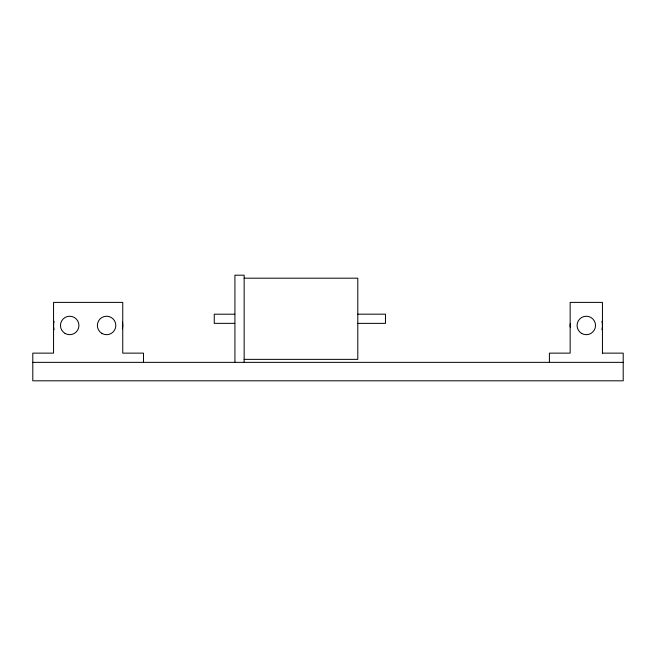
<?xml version="1.0" encoding="UTF-8"?>
<svg xmlns="http://www.w3.org/2000/svg" width="656" height="656" viewBox="0 0 656 656"><rect width="100%" height="100%" fill="white"/><g stroke="black" fill="none" stroke-linecap="round" stroke-linejoin="round"><path stroke-width="0.98" d="M244.147 278.185L357.799 278.185L357.799 359.365L244.147 359.365M234.758 314.199L214.258 314.199L214.258 323.351L234.758 323.351M357.799 314.175L385.474 314.175L385.474 323.375L357.799 323.375M602.446 353.133L623.2 353.133L623.2 380.808L32.8 380.808L32.8 353.133L53.554 353.133L53.554 302.391L122.746 302.391L122.746 353.133L143.5 353.133L143.5 362.358M32.8 362.358L623.2 362.358M602.446 353.133L602.446 302.391L570.154 302.391L570.154 353.133L549.4 353.133L549.4 362.358M244.147 362.358L244.147 275.192L234.922 275.192L234.922 362.358M601.896 321.276A16.146 16.146 0 0 1 601.896 329.64M570.244 327.139A16.146 16.146 0 0 1 570.244 323.769M122.393 322.096A16.146 16.146 0 0 1 122.393 328.82M54.104 329.64A16.146 16.146 0 0 1 54.104 321.276M101.983 333.445A9.225 9.225 0 0 0 115.825 325.458A9.225 9.225 0 0 0 101.983 317.471A9.225 9.225 0 0 0 101.983 333.445M65.083 333.445A9.225 9.225 0 0 0 78.925 325.458A9.225 9.225 0 0 0 65.083 317.471A9.225 9.225 0 0 0 65.083 333.445M581.683 333.445A9.225 9.225 0 0 0 595.525 325.458A9.225 9.225 0 0 0 581.683 317.471A9.225 9.225 0 0 0 581.683 333.445"/></g></svg>
